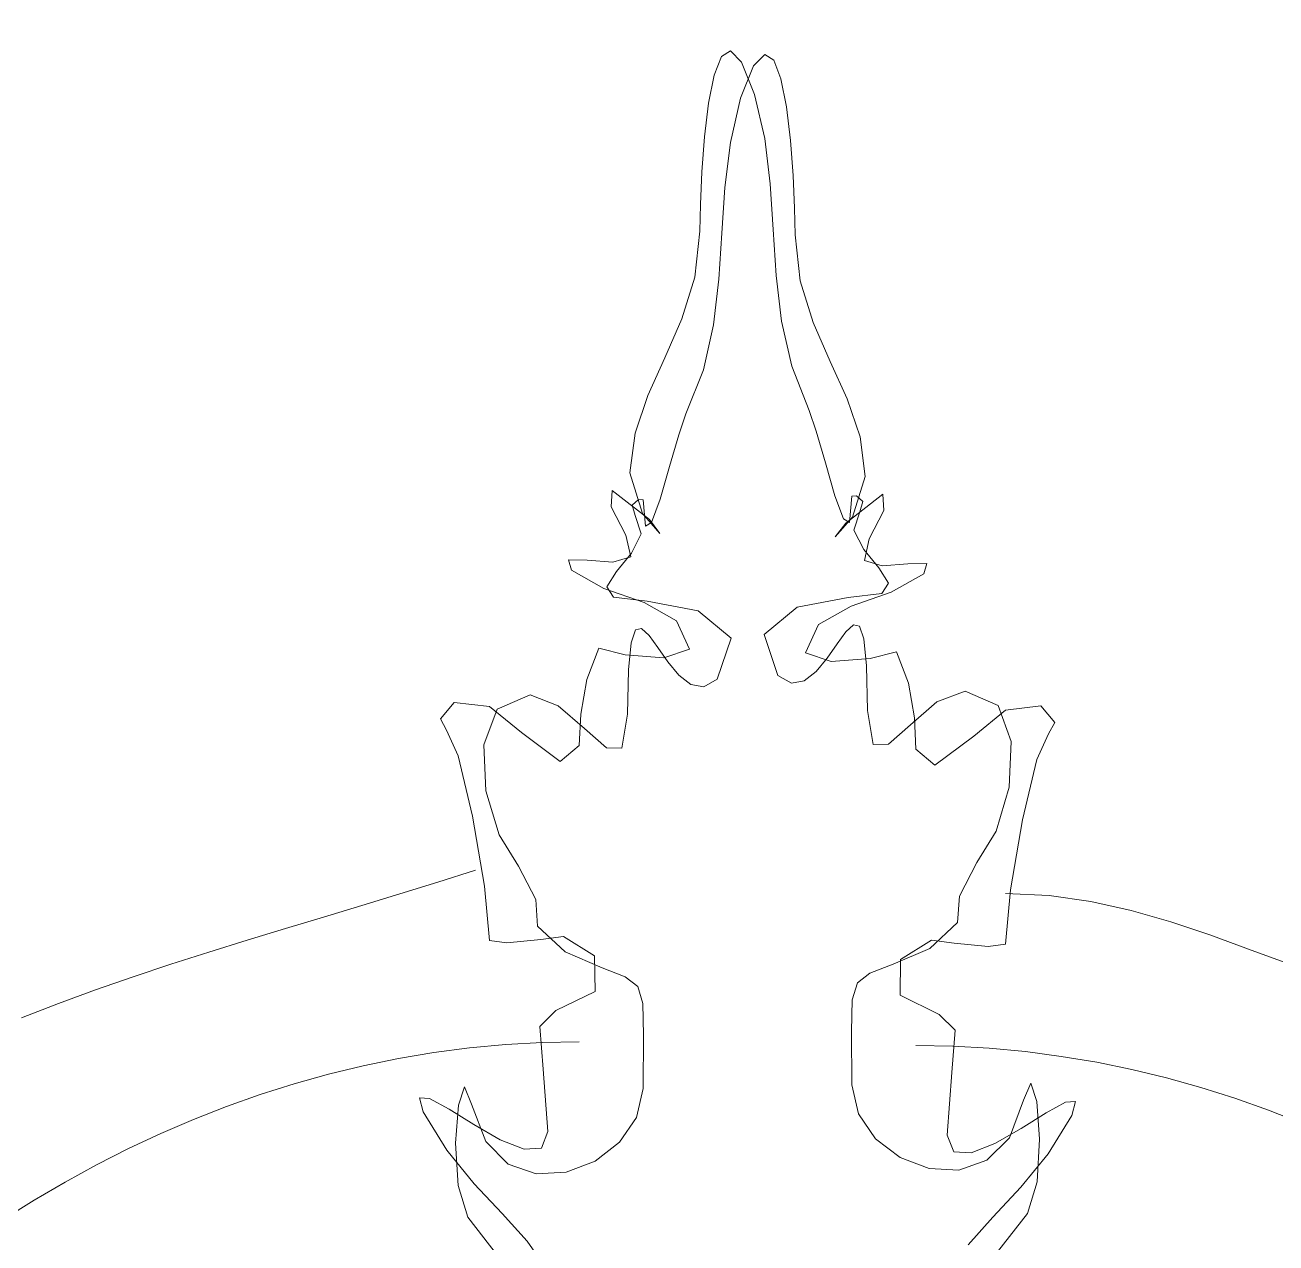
# Model space of a CAD drawing. Header units: centimetres. Extents: x -377343 to 693706, y 194584 to 813780.
# Drawn here: x 173512.26 to 173523.1, y 499987.79 to 499998.35 of the extents above; entities that cross this region are included whole.
import ezdxf

# ---------------------------------------------------------------- set-up
doc = ezdxf.new("R2010")
doc.units = ezdxf.units.CM
doc.layers.add('PIPA', color=11, linetype='Continuous')
doc.layers.add('TEXT', color=7, linetype='Continuous')

msp = doc.modelspace()

# ---------------------------------------------------------------- linework, layer by layer
at = {"layer": 'PIPA', "lineweight": 35, "extrusion": (0, 0.816497, 0.57735), "elevation": 193451.324}
msp.add_lwpolyline([(-421704.212, -325591.681), (-159560.265, -63447.734), (377343.333, -600351.331), (-158232.47, -1135927.133), (-693706.405, -600453.199), (-454216.825, -360963.619)], dxfattribs=at)
at = {"layer": 'TEXT', "color": 2, "linetype": 'Continuous', "lineweight": 13}
for p, q in [((173518.369, 499998.124), (173518.291, 499998.075)), ((173518.369, 499998.124), (173518.291, 499998.075)), ((173518.465, 499998.025), (173518.369, 499998.124)), ((173518.465, 499998.025), (173518.369, 499998.124)), ((173518.571, 499997.993), (173518.667, 499998.092)), ((173518.571, 499997.993), (173518.667, 499998.092)), ((173518.667, 499998.092), (173518.745, 499998.043)), ((173518.667, 499998.092), (173518.745, 499998.043)), ((173518.291, 499998.075), (173518.229, 499997.912)), ((173518.291, 499998.075), (173518.229, 499997.912)), ((173518.457, 499997.712), (173518.571, 499997.993)), ((173518.457, 499997.712), (173518.571, 499997.993)), ((173518.579, 499997.744), (173518.465, 499998.025)), ((173518.579, 499997.744), (173518.465, 499998.025)), ((173518.745, 499998.043), (173518.808, 499997.881)), ((173518.745, 499998.043), (173518.808, 499997.881)), ((173518.229, 499997.912), (173518.181, 499997.669)), ((173518.229, 499997.912), (173518.181, 499997.669)), ((173518.808, 499997.881), (173518.855, 499997.637)), ((173518.808, 499997.881), (173518.855, 499997.637)), ((173518.181, 499997.669), (173518.146, 499997.378)), ((173518.181, 499997.669), (173518.146, 499997.378)), ((173518.369, 499997.33), (173518.457, 499997.712)), ((173518.369, 499997.33), (173518.457, 499997.712)), ((173518.667, 499997.362), (173518.579, 499997.744)), ((173518.667, 499997.362), (173518.579, 499997.744)), ((173518.855, 499997.637), (173518.89, 499997.347)), ((173518.855, 499997.637), (173518.89, 499997.347)), ((173518.146, 499997.378), (173518.123, 499997.074)), ((173518.146, 499997.378), (173518.123, 499997.074)), ((173518.322, 499996.939), (173518.369, 499997.33)), ((173518.322, 499996.939), (173518.369, 499997.33)), ((173518.714, 499996.971), (173518.667, 499997.362)), ((173518.714, 499996.971), (173518.667, 499997.362)), ((173518.89, 499997.347), (173518.913, 499997.043)), ((173518.89, 499997.347), (173518.913, 499997.043)), ((173518.123, 499997.074), (173518.11, 499996.791)), ((173518.123, 499997.074), (173518.11, 499996.791)), ((173518.913, 499997.043), (173518.926, 499996.759)), ((173518.913, 499997.043), (173518.926, 499996.759)), ((173518.296, 499996.543), (173518.322, 499996.939)), ((173518.296, 499996.543), (173518.322, 499996.939)), ((173518.74, 499996.575), (173518.714, 499996.971)), ((173518.74, 499996.575), (173518.714, 499996.971)), ((173518.11, 499996.791), (173518.106, 499996.561)), ((173518.11, 499996.791), (173518.106, 499996.561)), ((173518.926, 499996.759), (173518.93, 499996.529)), ((173518.926, 499996.759), (173518.93, 499996.529)), ((173518.766, 499996.177), (173518.74, 499996.575)), ((173518.766, 499996.177), (173518.74, 499996.575)), ((173518.106, 499996.561), (173518.061, 499996.162)), ((173518.106, 499996.561), (173518.061, 499996.162)), ((173518.27, 499996.145), (173518.296, 499996.543)), ((173518.27, 499996.145), (173518.296, 499996.543)), ((173518.93, 499996.529), (173518.975, 499996.13)), ((173518.93, 499996.529), (173518.975, 499996.13)), ((173518.061, 499996.162), (173517.948, 499995.801)), ((173518.061, 499996.162), (173517.948, 499995.801)), ((173518.223, 499995.748), (173518.27, 499996.145)), ((173518.223, 499995.748), (173518.27, 499996.145)), ((173518.813, 499995.78), (173518.766, 499996.177)), ((173518.813, 499995.78), (173518.766, 499996.177)), ((173518.975, 499996.13), (173519.088, 499995.769)), ((173518.975, 499996.13), (173519.088, 499995.769)), ((173517.948, 499995.801), (173517.802, 499995.463)), ((173517.948, 499995.801), (173517.802, 499995.463)), ((173518.135, 499995.358), (173518.223, 499995.748)), ((173518.135, 499995.358), (173518.223, 499995.748)), ((173518.901, 499995.389), (173518.813, 499995.78)), ((173518.901, 499995.389), (173518.813, 499995.78)), ((173519.088, 499995.769), (173519.234, 499995.432)), ((173519.088, 499995.769), (173519.234, 499995.432)), ((173517.802, 499995.463), (173517.655, 499995.137)), ((173517.802, 499995.463), (173517.655, 499995.137)), ((173519.052, 499995.007), (173518.901, 499995.389)), ((173519.052, 499995.007), (173518.901, 499995.389)), ((173519.234, 499995.432), (173519.381, 499995.106)), ((173519.234, 499995.432), (173519.381, 499995.106)), ((173517.984, 499994.976), (173518.135, 499995.358)), ((173517.984, 499994.976), (173518.135, 499995.358)), ((173517.655, 499995.137), (173517.543, 499994.81)), ((173517.655, 499995.137), (173517.543, 499994.81)), ((173519.381, 499995.106), (173519.493, 499994.778)), ((173519.381, 499995.106), (173519.493, 499994.778)), ((173517.922, 499994.796), (173517.984, 499994.976)), ((173517.922, 499994.796), (173517.984, 499994.976)), ((173519.114, 499994.828), (173519.052, 499995.007)), ((173519.114, 499994.828), (173519.052, 499995.007)), ((173517.543, 499994.81), (173517.498, 499994.467)), ((173517.543, 499994.81), (173517.498, 499994.467)), ((173517.843, 499994.52), (173517.922, 499994.796)), ((173517.843, 499994.52), (173517.922, 499994.796)), ((173519.193, 499994.552), (173519.114, 499994.828)), ((173519.193, 499994.552), (173519.114, 499994.828)), ((173519.493, 499994.778), (173519.538, 499994.435)), ((173519.493, 499994.778), (173519.538, 499994.435)), ((173517.761, 499994.237), (173517.843, 499994.52)), ((173517.761, 499994.237), (173517.843, 499994.52)), ((173519.276, 499994.268), (173519.193, 499994.552)), ((173519.276, 499994.268), (173519.193, 499994.552)), ((173517.498, 499994.467), (173517.609, 499994.114)), ((173517.498, 499994.467), (173517.609, 499994.114)), ((173519.538, 499994.435), (173519.427, 499994.082)), ((173519.538, 499994.435), (173519.427, 499994.082)), ((173517.344, 499994.312), (173517.336, 499994.172)), ((173517.344, 499994.312), (173517.336, 499994.172)), ((173517.667, 499994.061), (173517.344, 499994.312)), ((173517.667, 499994.061), (173517.344, 499994.312)), ((173517.518, 499994.185), (173517.573, 499994.235)), ((173517.518, 499994.185), (173517.573, 499994.235)), ((173517.545, 499994.097), (173517.518, 499994.185)), ((173517.545, 499994.097), (173517.518, 499994.185)), ((173517.573, 499994.235), (173517.613, 499994.232)), ((173517.573, 499994.235), (173517.613, 499994.232)), ((173517.613, 499994.232), (173517.633, 499994.004)), ((173517.613, 499994.232), (173517.633, 499994.004)), ((173517.687, 499994.035), (173517.761, 499994.237)), ((173517.687, 499994.035), (173517.761, 499994.237)), ((173519.35, 499994.066), (173519.276, 499994.268)), ((173519.35, 499994.066), (173519.276, 499994.268)), ((173519.369, 499994.03), (173519.692, 499994.28)), ((173519.369, 499994.03), (173519.692, 499994.28)), ((173519.423, 499994.264), (173519.403, 499994.035)), ((173519.423, 499994.264), (173519.403, 499994.035)), ((173519.463, 499994.267), (173519.423, 499994.264)), ((173519.463, 499994.267), (173519.423, 499994.264)), ((173519.518, 499994.217), (173519.463, 499994.267)), ((173519.518, 499994.217), (173519.463, 499994.267)), ((173519.491, 499994.129), (173519.518, 499994.217)), ((173519.491, 499994.129), (173519.518, 499994.217)), ((173519.692, 499994.28), (173519.7, 499994.14)), ((173519.692, 499994.28), (173519.7, 499994.14)), ((173517.336, 499994.172), (173517.464, 499993.926)), ((173517.336, 499994.172), (173517.464, 499993.926)), ((173517.597, 499993.937), (173517.545, 499994.097)), ((173517.597, 499993.937), (173517.545, 499994.097)), ((173517.609, 499994.114), (173517.758, 499993.941)), ((173517.609, 499994.114), (173517.758, 499993.941)), ((173519.427, 499994.082), (173519.278, 499993.91)), ((173519.427, 499994.082), (173519.278, 499993.91)), ((173519.439, 499993.968), (173519.491, 499994.129)), ((173519.439, 499993.968), (173519.491, 499994.129)), ((173519.7, 499994.14), (173519.572, 499993.895)), ((173519.7, 499994.14), (173519.572, 499993.895)), ((173517.633, 499994.004), (173517.687, 499994.035)), ((173517.633, 499994.004), (173517.687, 499994.035)), ((173517.758, 499993.941), (173517.667, 499994.061)), ((173517.758, 499993.941), (173517.667, 499994.061)), ((173519.278, 499993.91), (173519.369, 499994.03)), ((173519.278, 499993.91), (173519.369, 499994.03)), ((173519.403, 499994.035), (173519.35, 499994.066)), ((173519.403, 499994.035), (173519.35, 499994.066)), ((173519.525, 499993.801), (173519.439, 499993.968)), ((173519.525, 499993.801), (173519.439, 499993.968)), ((173517.464, 499993.926), (173517.506, 499993.739)), ((173517.464, 499993.926), (173517.506, 499993.739)), ((173517.511, 499993.769), (173517.597, 499993.937)), ((173517.511, 499993.769), (173517.597, 499993.937)), ((173519.572, 499993.895), (173519.531, 499993.707)), ((173519.572, 499993.895), (173519.531, 499993.707)), ((173517.381, 499993.612), (173517.511, 499993.769)), ((173517.381, 499993.612), (173517.511, 499993.769)), ((173519.656, 499993.643), (173519.525, 499993.801)), ((173519.656, 499993.643), (173519.525, 499993.801)), ((173517.128, 499993.71), (173516.966, 499993.712)), ((173516.966, 499993.712), (173516.991, 499993.622)), ((173517.128, 499993.71), (173516.966, 499993.712)), ((173516.966, 499993.712), (173516.991, 499993.622)), ((173517.351, 499993.693), (173517.128, 499993.71)), ((173517.351, 499993.693), (173517.128, 499993.71)), ((173517.506, 499993.739), (173517.351, 499993.693)), ((173517.506, 499993.739), (173517.351, 499993.693)), ((173519.531, 499993.707), (173519.685, 499993.661)), ((173519.531, 499993.707), (173519.685, 499993.661)), ((173519.739, 499993.511), (173519.656, 499993.643)), ((173519.739, 499993.511), (173519.656, 499993.643)), ((173519.685, 499993.661), (173519.908, 499993.678)), ((173519.685, 499993.661), (173519.908, 499993.678)), ((173519.908, 499993.678), (173520.071, 499993.68)), ((173519.908, 499993.678), (173520.071, 499993.68)), ((173520.071, 499993.68), (173520.045, 499993.59)), ((173520.071, 499993.68), (173520.045, 499993.59)), ((173516.991, 499993.622), (173517.273, 499993.463)), ((173516.991, 499993.622), (173517.273, 499993.463)), ((173517.298, 499993.479), (173517.381, 499993.612)), ((173517.298, 499993.479), (173517.381, 499993.612)), ((173520.045, 499993.59), (173519.764, 499993.432)), ((173520.045, 499993.59), (173519.764, 499993.432)), ((173517.273, 499993.463), (173517.622, 499993.342)), ((173517.273, 499993.463), (173517.622, 499993.342)), ((173517.355, 499993.388), (173517.298, 499993.479)), ((173517.355, 499993.388), (173517.298, 499993.479)), ((173519.764, 499993.432), (173519.415, 499993.31)), ((173519.764, 499993.432), (173519.415, 499993.31)), ((173519.681, 499993.42), (173519.739, 499993.511)), ((173519.681, 499993.42), (173519.739, 499993.511)), ((173517.647, 499993.354), (173517.355, 499993.388)), ((173517.647, 499993.354), (173517.355, 499993.388)), ((173517.622, 499993.342), (173517.903, 499993.183)), ((173517.622, 499993.342), (173517.903, 499993.183)), ((173518.09, 499993.269), (173517.647, 499993.354)), ((173518.09, 499993.269), (173517.647, 499993.354)), ((173518.947, 499993.301), (173519.39, 499993.386)), ((173518.947, 499993.301), (173519.39, 499993.386)), ((173519.39, 499993.386), (173519.681, 499993.42)), ((173519.39, 499993.386), (173519.681, 499993.42)), ((173518.375, 499993.034), (173518.09, 499993.269)), ((173518.375, 499993.034), (173518.09, 499993.269)), ((173518.661, 499993.066), (173518.947, 499993.301)), ((173518.661, 499993.066), (173518.947, 499993.301)), ((173519.415, 499993.31), (173519.133, 499993.151)), ((173519.415, 499993.31), (173519.133, 499993.151)), ((173517.51, 499992.994), (173517.548, 499993.104)), ((173517.51, 499992.994), (173517.548, 499993.104)), ((173517.548, 499993.104), (173517.6, 499993.116)), ((173517.548, 499993.104), (173517.6, 499993.116)), ((173517.6, 499993.116), (173517.665, 499993.056)), ((173517.6, 499993.116), (173517.665, 499993.056)), ((173517.903, 499993.183), (173518.016, 499992.937)), ((173517.903, 499993.183), (173518.016, 499992.937)), ((173519.133, 499993.151), (173519.02, 499992.905)), ((173519.133, 499993.151), (173519.02, 499992.905)), ((173519.436, 499993.148), (173519.371, 499993.088)), ((173519.436, 499993.148), (173519.371, 499993.088)), ((173519.488, 499993.136), (173519.436, 499993.148)), ((173519.488, 499993.136), (173519.436, 499993.148)), ((173519.526, 499993.026), (173519.488, 499993.136)), ((173519.526, 499993.026), (173519.488, 499993.136)), ((173517.486, 499992.76), (173517.51, 499992.994)), ((173517.486, 499992.76), (173517.51, 499992.994)), ((173517.665, 499993.056), (173517.741, 499992.951)), ((173517.665, 499993.056), (173517.741, 499992.951)), ((173518.255, 499992.678), (173518.375, 499993.034)), ((173518.255, 499992.678), (173518.375, 499993.034)), ((173518.781, 499992.71), (173518.661, 499993.066)), ((173518.781, 499992.71), (173518.661, 499993.066)), ((173519.371, 499993.088), (173519.295, 499992.983)), ((173519.371, 499993.088), (173519.295, 499992.983)), ((173519.55, 499992.792), (173519.526, 499993.026)), ((173519.55, 499992.792), (173519.526, 499993.026)), ((173517.228, 499992.947), (173517.124, 499992.675)), ((173517.228, 499992.947), (173517.124, 499992.675)), ((173517.457, 499992.889), (173517.228, 499992.947)), ((173517.457, 499992.889), (173517.228, 499992.947)), ((173517.793, 499992.862), (173517.457, 499992.889)), ((173517.793, 499992.862), (173517.457, 499992.889)), ((173517.741, 499992.951), (173517.827, 499992.828)), ((173517.741, 499992.951), (173517.827, 499992.828)), ((173518.016, 499992.937), (173517.793, 499992.862)), ((173518.016, 499992.937), (173517.793, 499992.862)), ((173519.02, 499992.905), (173519.243, 499992.83)), ((173519.02, 499992.905), (173519.243, 499992.83)), ((173519.295, 499992.983), (173519.209, 499992.86)), ((173519.295, 499992.983), (173519.209, 499992.86)), ((173519.58, 499992.857), (173519.809, 499992.915)), ((173519.58, 499992.857), (173519.809, 499992.915)), ((173519.809, 499992.915), (173519.913, 499992.643)), ((173519.809, 499992.915), (173519.913, 499992.643)), ((173517.827, 499992.828), (173517.923, 499992.712)), ((173517.827, 499992.828), (173517.923, 499992.712)), ((173519.209, 499992.86), (173519.113, 499992.744)), ((173519.209, 499992.86), (173519.113, 499992.744)), ((173519.243, 499992.83), (173519.58, 499992.857)), ((173519.243, 499992.83), (173519.58, 499992.857)), ((173519.558, 499992.406), (173519.55, 499992.792)), ((173519.558, 499992.406), (173519.55, 499992.792)), ((173517.124, 499992.675), (173517.072, 499992.374)), ((173517.124, 499992.675), (173517.072, 499992.374)), ((173517.478, 499992.374), (173517.486, 499992.76)), ((173517.478, 499992.374), (173517.486, 499992.76)), ((173517.923, 499992.712), (173518.027, 499992.631)), ((173517.923, 499992.712), (173518.027, 499992.631)), ((173518.138, 499992.611), (173518.255, 499992.678)), ((173518.138, 499992.611), (173518.255, 499992.678)), ((173518.899, 499992.643), (173518.781, 499992.71)), ((173518.899, 499992.643), (173518.781, 499992.71)), ((173519.113, 499992.744), (173519.01, 499992.663)), ((173519.113, 499992.744), (173519.01, 499992.663)), ((173518.027, 499992.631), (173518.138, 499992.611)), ((173518.027, 499992.631), (173518.138, 499992.611)), ((173519.01, 499992.663), (173518.899, 499992.643)), ((173519.01, 499992.663), (173518.899, 499992.643)), ((173519.913, 499992.643), (173519.964, 499992.342)), ((173519.913, 499992.643), (173519.964, 499992.342)), ((173520.403, 499992.575), (173520.16, 499992.48)), ((173520.403, 499992.575), (173520.16, 499992.48)), ((173520.689, 499992.45), (173520.403, 499992.575)), ((173520.689, 499992.45), (173520.403, 499992.575)), ((173515.975, 499992.477), (173515.856, 499992.335)), ((173515.975, 499992.477), (173515.856, 499992.335)), ((173516.282, 499992.44), (173515.975, 499992.477)), ((173516.282, 499992.44), (173515.975, 499992.477)), ((173516.347, 499992.418), (173516.633, 499992.543)), ((173516.347, 499992.418), (173516.633, 499992.543)), ((173516.633, 499992.543), (173516.877, 499992.448)), ((173516.633, 499992.543), (173516.877, 499992.448)), ((173520.16, 499992.48), (173519.931, 499992.282)), ((173520.16, 499992.48), (173519.931, 499992.282)), ((173520.804, 499992.139), (173520.689, 499992.45)), ((173520.804, 499992.139), (173520.689, 499992.45)), ((173516.233, 499992.108), (173516.347, 499992.418)), ((173516.233, 499992.108), (173516.347, 499992.418)), ((173516.558, 499992.217), (173516.282, 499992.44)), ((173516.558, 499992.217), (173516.282, 499992.44)), ((173516.877, 499992.448), (173517.106, 499992.25)), ((173516.877, 499992.448), (173517.106, 499992.25)), ((173517.072, 499992.374), (173517.059, 499992.102)), ((173517.072, 499992.374), (173517.059, 499992.102)), ((173517.429, 499992.081), (173517.478, 499992.374)), ((173517.429, 499992.081), (173517.478, 499992.374)), ((173519.607, 499992.112), (173519.558, 499992.406)), ((173519.607, 499992.112), (173519.558, 499992.406)), ((173519.964, 499992.342), (173519.978, 499992.07)), ((173519.964, 499992.342), (173519.978, 499992.07)), ((173520.478, 499992.185), (173520.755, 499992.408)), ((173520.478, 499992.185), (173520.755, 499992.408)), ((173520.755, 499992.408), (173521.061, 499992.446)), ((173520.755, 499992.408), (173521.061, 499992.446)), ((173521.061, 499992.446), (173521.18, 499992.303)), ((173521.061, 499992.446), (173521.18, 499992.303)), ((173515.856, 499992.335), (173515.91, 499992.237)), ((173515.856, 499992.335), (173515.91, 499992.237)), ((173515.91, 499992.237), (173516.011, 499992.014)), ((173515.91, 499992.237), (173516.011, 499992.014)), ((173517.106, 499992.25), (173517.297, 499992.084)), ((173517.106, 499992.25), (173517.297, 499992.084)), ((173519.931, 499992.282), (173519.739, 499992.115)), ((173519.931, 499992.282), (173519.739, 499992.115)), ((173521.18, 499992.303), (173521.126, 499992.205)), ((173521.18, 499992.303), (173521.126, 499992.205)), ((173516.895, 499991.964), (173516.558, 499992.217)), ((173516.895, 499991.964), (173516.558, 499992.217)), ((173520.141, 499991.933), (173520.478, 499992.185)), ((173520.141, 499991.933), (173520.478, 499992.185)), ((173520.785, 499991.743), (173520.804, 499992.139)), ((173520.785, 499991.743), (173520.804, 499992.139)), ((173521.126, 499992.205), (173521.025, 499991.982)), ((173521.126, 499992.205), (173521.025, 499991.982)), ((173516.251, 499991.711), (173516.233, 499992.108)), ((173516.251, 499991.711), (173516.233, 499992.108)), ((173517.059, 499992.102), (173516.895, 499991.964)), ((173517.059, 499992.102), (173516.895, 499991.964)), ((173517.297, 499992.084), (173517.429, 499992.081)), ((173517.297, 499992.084), (173517.429, 499992.081)), ((173519.739, 499992.115), (173519.607, 499992.112)), ((173519.739, 499992.115), (173519.607, 499992.112)), ((173519.978, 499992.07), (173520.141, 499991.933)), ((173519.978, 499992.07), (173520.141, 499991.933)), ((173516.011, 499992.014), (173516.134, 499991.49)), ((173516.011, 499992.014), (173516.134, 499991.49)), ((173521.025, 499991.982), (173520.902, 499991.458)), ((173521.025, 499991.982), (173520.902, 499991.458)), ((173516.364, 499991.328), (173516.251, 499991.711)), ((173516.364, 499991.328), (173516.251, 499991.711)), ((173520.672, 499991.36), (173520.785, 499991.743)), ((173520.672, 499991.36), (173520.785, 499991.743)), ((173516.134, 499991.49), (173516.238, 499990.883)), ((173516.134, 499991.49), (173516.238, 499990.883)), ((173520.902, 499991.458), (173520.798, 499990.852)), ((173520.902, 499991.458), (173520.798, 499990.852)), ((173516.532, 499991.057), (173516.364, 499991.328)), ((173516.532, 499991.057), (173516.364, 499991.328)), ((173520.504, 499991.089), (173520.672, 499991.36)), ((173520.504, 499991.089), (173520.672, 499991.36)), ((173516.682, 499990.767), (173516.532, 499991.057)), ((173516.682, 499990.767), (173516.532, 499991.057)), ((173520.354, 499990.798), (173520.504, 499991.089)), ((173520.354, 499990.798), (173520.504, 499991.089)), ((173516.16, 499991.023), (173515.833, 499990.919)), ((173515.833, 499990.919), (173515.504, 499990.817)), ((173516.238, 499990.883), (173516.282, 499990.413)), ((173516.238, 499990.883), (173516.282, 499990.413)), ((173520.798, 499990.852), (173520.755, 499990.381)), ((173520.798, 499990.852), (173520.755, 499990.381)), ((173515.174, 499990.716), (173514.843, 499990.616)), ((173515.504, 499990.817), (173515.174, 499990.716)), ((173516.697, 499990.536), (173516.682, 499990.767)), ((173516.697, 499990.536), (173516.682, 499990.767)), ((173520.339, 499990.568), (173520.354, 499990.798)), ((173520.339, 499990.568), (173520.354, 499990.798)), ((173521.131, 499990.802), (173520.755, 499990.82)), ((173521.493, 499990.751), (173521.131, 499990.802)), ((173521.843, 499990.674), (173521.493, 499990.751)), ((173514.843, 499990.616), (173514.512, 499990.516)), ((173522.186, 499990.575), (173521.843, 499990.674)), ((173514.512, 499990.516), (173514.18, 499990.415)), ((173516.937, 499990.314), (173516.697, 499990.536)), ((173516.937, 499990.314), (173516.697, 499990.536)), ((173520.099, 499990.345), (173520.339, 499990.568)), ((173520.099, 499990.345), (173520.339, 499990.568)), ((173522.524, 499990.461), (173522.186, 499990.575)), ((173514.18, 499990.415), (173513.85, 499990.312)), ((173516.282, 499990.413), (173516.433, 499990.392)), ((173516.282, 499990.413), (173516.433, 499990.392)), ((173516.433, 499990.392), (173516.727, 499990.423)), ((173516.433, 499990.392), (173516.727, 499990.423)), ((173516.727, 499990.423), (173516.923, 499990.447)), ((173516.727, 499990.423), (173516.923, 499990.447)), ((173516.923, 499990.447), (173517.191, 499990.28)), ((173516.923, 499990.447), (173517.191, 499990.28)), ((173520.113, 499990.415), (173519.845, 499990.249)), ((173520.113, 499990.415), (173519.845, 499990.249)), ((173520.309, 499990.391), (173520.113, 499990.415)), ((173520.309, 499990.391), (173520.113, 499990.415)), ((173520.603, 499990.36), (173520.309, 499990.391)), ((173520.603, 499990.36), (173520.309, 499990.391)), ((173522.861, 499990.339), (173522.524, 499990.461)), ((173513.85, 499990.312), (173513.521, 499990.207)), ((173517.257, 499990.177), (173516.937, 499990.314)), ((173517.257, 499990.177), (173516.937, 499990.314)), ((173519.779, 499990.209), (173520.099, 499990.345)), ((173519.779, 499990.209), (173520.099, 499990.345)), ((173520.755, 499990.381), (173520.603, 499990.36)), ((173520.755, 499990.381), (173520.603, 499990.36)), ((173523.2, 499990.213), (173522.861, 499990.339)), ((173513.521, 499990.207), (173513.193, 499990.098)), ((173517.191, 499990.28), (173517.196, 499989.971)), ((173517.191, 499990.28), (173517.196, 499989.971)), ((173517.458, 499990.097), (173517.257, 499990.177)), ((173517.458, 499990.097), (173517.257, 499990.177)), ((173519.578, 499990.129), (173519.779, 499990.209)), ((173519.578, 499990.129), (173519.779, 499990.209)), ((173519.845, 499990.249), (173519.84, 499989.94)), ((173519.845, 499990.249), (173519.84, 499989.94)), ((173513.193, 499990.098), (173512.868, 499989.986)), ((173517.566, 499990.014), (173517.458, 499990.097)), ((173517.566, 499990.014), (173517.458, 499990.097)), ((173519.47, 499990.046), (173519.578, 499990.129)), ((173519.47, 499990.046), (173519.578, 499990.129)), ((173512.868, 499989.986), (173512.545, 499989.868)), ((173517.196, 499989.971), (173516.856, 499989.805)), ((173517.196, 499989.971), (173516.856, 499989.805)), ((173517.61, 499989.866), (173517.566, 499990.014)), ((173517.61, 499989.866), (173517.566, 499990.014)), ((173519.426, 499989.898), (173519.47, 499990.046)), ((173519.426, 499989.898), (173519.47, 499990.046)), ((173512.545, 499989.868), (173512.226, 499989.744)), ((173517.617, 499989.592), (173517.61, 499989.866)), ((173517.617, 499989.592), (173517.61, 499989.866)), ((173519.419, 499989.624), (173519.426, 499989.898)), ((173519.419, 499989.624), (173519.426, 499989.898)), ((173519.84, 499989.94), (173520.18, 499989.773)), ((173519.84, 499989.94), (173520.18, 499989.773)), ((173516.856, 499989.805), (173516.718, 499989.669)), ((173516.856, 499989.805), (173516.718, 499989.669)), ((173520.18, 499989.773), (173520.318, 499989.637)), ((173520.18, 499989.773), (173520.318, 499989.637)), ((173516.718, 499989.669), (173516.746, 499989.299)), ((173516.718, 499989.669), (173516.746, 499989.299)), ((173520.318, 499989.637), (173520.29, 499989.268)), ((173520.318, 499989.637), (173520.29, 499989.268)), ((173516.423, 499989.511), (173516.739, 499989.529)), ((173516.423, 499989.511), (173516.739, 499989.529)), ((173516.739, 499989.529), (173517.059, 499989.535)), ((173516.739, 499989.529), (173517.059, 499989.535)), ((173517.613, 499989.131), (173517.617, 499989.592)), ((173517.613, 499989.131), (173517.617, 499989.592)), ((173519.423, 499989.163), (173519.419, 499989.624)), ((173519.423, 499989.163), (173519.419, 499989.624)), ((173515.492, 499989.39), (173515.799, 499989.441)), ((173515.492, 499989.39), (173515.799, 499989.441)), ((173515.799, 499989.441), (173516.109, 499989.482)), ((173515.799, 499989.441), (173516.109, 499989.482)), ((173516.109, 499989.482), (173516.423, 499989.511)), ((173516.109, 499989.482), (173516.423, 499989.511)), ((173520.297, 499989.497), (173519.978, 499989.503)), ((173520.297, 499989.497), (173519.978, 499989.503)), ((173520.613, 499989.479), (173520.297, 499989.497)), ((173520.613, 499989.479), (173520.297, 499989.497)), ((173520.927, 499989.45), (173520.613, 499989.479)), ((173520.927, 499989.45), (173520.613, 499989.479)), ((173521.237, 499989.409), (173520.927, 499989.45)), ((173521.237, 499989.409), (173520.927, 499989.45)), ((173514.886, 499989.255), (173515.187, 499989.327)), ((173514.886, 499989.255), (173515.187, 499989.327)), ((173515.187, 499989.327), (173515.492, 499989.39)), ((173515.187, 499989.327), (173515.492, 499989.39)), ((173521.545, 499989.358), (173521.237, 499989.409)), ((173521.545, 499989.358), (173521.237, 499989.409)), ((173521.849, 499989.296), (173521.545, 499989.358)), ((173521.849, 499989.296), (173521.545, 499989.358)), ((173514.588, 499989.171), (173514.886, 499989.255)), ((173514.588, 499989.171), (173514.886, 499989.255)), ((173516.746, 499989.299), (173516.788, 499988.758)), ((173516.746, 499989.299), (173516.788, 499988.758)), ((173520.29, 499989.268), (173520.248, 499988.726)), ((173520.29, 499989.268), (173520.248, 499988.726)), ((173522.15, 499989.223), (173521.849, 499989.296)), ((173522.15, 499989.223), (173521.849, 499989.296)), ((173522.448, 499989.14), (173522.15, 499989.223)), ((173522.448, 499989.14), (173522.15, 499989.223)), ((173514.294, 499989.078), (173514.588, 499989.171)), ((173514.294, 499989.078), (173514.588, 499989.171)), ((173516.012, 499988.987), (173516.065, 499989.144)), ((173516.012, 499988.987), (173516.065, 499989.144)), ((173516.065, 499989.144), (173516.126, 499988.996)), ((173516.065, 499989.144), (173516.126, 499988.996)), ((173517.557, 499988.879), (173517.613, 499989.131)), ((173517.557, 499988.879), (173517.613, 499989.131)), ((173519.479, 499988.911), (173519.423, 499989.163)), ((173519.479, 499988.911), (173519.423, 499989.163)), ((173520.972, 499989.176), (173520.91, 499989.028)), ((173520.972, 499989.176), (173520.91, 499989.028)), ((173521.024, 499989.019), (173520.972, 499989.176)), ((173521.024, 499989.019), (173520.972, 499989.176)), ((173522.742, 499989.046), (173522.448, 499989.14)), ((173522.742, 499989.046), (173522.448, 499989.14)), ((173514.003, 499988.975), (173514.294, 499989.078)), ((173514.003, 499988.975), (173514.294, 499989.078)), ((173515.762, 499989.043), (173515.676, 499989.05)), ((173515.676, 499989.05), (173515.707, 499988.927)), ((173515.762, 499989.043), (173515.676, 499989.05)), ((173515.676, 499989.05), (173515.707, 499988.927)), ((173515.931, 499988.95), (173515.762, 499989.043)), ((173515.931, 499988.95), (173515.762, 499989.043)), ((173515.988, 499988.658), (173516.012, 499988.987)), ((173515.988, 499988.658), (173516.012, 499988.987)), ((173516.126, 499988.996), (173516.249, 499988.672)), ((173516.126, 499988.996), (173516.249, 499988.672)), ((173520.91, 499989.028), (173520.788, 499988.704)), ((173520.91, 499989.028), (173520.788, 499988.704)), ((173521.048, 499988.69), (173521.024, 499989.019)), ((173521.048, 499988.69), (173521.024, 499989.019)), ((173521.106, 499988.919), (173521.274, 499989.011)), ((173521.106, 499988.919), (173521.274, 499989.011)), ((173521.274, 499989.011), (173521.36, 499989.018)), ((173521.274, 499989.011), (173521.36, 499989.018)), ((173521.36, 499989.018), (173521.329, 499988.895)), ((173521.36, 499989.018), (173521.329, 499988.895)), ((173523.033, 499988.943), (173522.742, 499989.046)), ((173523.033, 499988.943), (173522.742, 499989.046)), ((173513.716, 499988.862), (173514.003, 499988.975)), ((173513.716, 499988.862), (173514.003, 499988.975)), ((173515.707, 499988.927), (173515.911, 499988.596)), ((173515.707, 499988.927), (173515.911, 499988.596)), ((173516.147, 499988.817), (173515.931, 499988.95)), ((173516.147, 499988.817), (173515.931, 499988.95)), ((173517.409, 499988.664), (173517.557, 499988.879)), ((173517.409, 499988.664), (173517.557, 499988.879)), ((173519.627, 499988.695), (173519.479, 499988.911)), ((173519.627, 499988.695), (173519.479, 499988.911)), ((173520.89, 499988.785), (173521.106, 499988.919)), ((173520.89, 499988.785), (173521.106, 499988.919)), ((173521.329, 499988.895), (173521.125, 499988.564)), ((173521.329, 499988.895), (173521.125, 499988.564)), ((173523.32, 499988.83), (173523.033, 499988.943)), ((173523.32, 499988.83), (173523.033, 499988.943)), ((173513.432, 499988.74), (173513.716, 499988.862)), ((173513.432, 499988.74), (173513.716, 499988.862)), ((173516.375, 499988.686), (173516.147, 499988.817)), ((173516.375, 499988.686), (173516.147, 499988.817)), ((173520.661, 499988.655), (173520.89, 499988.785)), ((173520.661, 499988.655), (173520.89, 499988.785)), ((173513.152, 499988.609), (173513.432, 499988.74)), ((173513.152, 499988.609), (173513.432, 499988.74)), ((173516.009, 499988.29), (173515.988, 499988.658)), ((173516.009, 499988.29), (173515.988, 499988.658)), ((173516.249, 499988.672), (173516.444, 499988.476)), ((173516.249, 499988.672), (173516.444, 499988.476)), ((173516.581, 499988.604), (173516.375, 499988.686)), ((173516.581, 499988.604), (173516.375, 499988.686)), ((173516.788, 499988.758), (173516.731, 499988.613)), ((173516.788, 499988.758), (173516.731, 499988.613)), ((173517.196, 499988.501), (173517.409, 499988.664)), ((173517.196, 499988.501), (173517.409, 499988.664)), ((173519.84, 499988.532), (173519.627, 499988.695)), ((173519.84, 499988.532), (173519.627, 499988.695)), ((173520.248, 499988.726), (173520.305, 499988.581)), ((173520.248, 499988.726), (173520.305, 499988.581)), ((173520.788, 499988.704), (173520.592, 499988.508)), ((173520.788, 499988.704), (173520.592, 499988.508)), ((173521.028, 499988.322), (173521.048, 499988.69)), ((173521.028, 499988.322), (173521.048, 499988.69)), ((173512.876, 499988.469), (173513.152, 499988.609)), ((173512.876, 499988.469), (173513.152, 499988.609)), ((173515.911, 499988.596), (173516.149, 499988.305)), ((173515.911, 499988.596), (173516.149, 499988.305)), ((173516.731, 499988.613), (173516.581, 499988.604)), ((173516.731, 499988.613), (173516.581, 499988.604)), ((173520.305, 499988.581), (173520.455, 499988.572)), ((173520.305, 499988.581), (173520.455, 499988.572)), ((173520.455, 499988.572), (173520.661, 499988.655)), ((173520.455, 499988.572), (173520.661, 499988.655)), ((173521.125, 499988.564), (173520.887, 499988.274)), ((173521.125, 499988.564), (173520.887, 499988.274)), ((173512.604, 499988.32), (173512.876, 499988.469)), ((173512.604, 499988.32), (173512.876, 499988.469)), ((173516.444, 499988.476), (173516.686, 499988.392)), ((173516.444, 499988.476), (173516.686, 499988.392)), ((173516.946, 499988.405), (173517.196, 499988.501)), ((173516.946, 499988.405), (173517.196, 499988.501)), ((173520.091, 499988.437), (173519.84, 499988.532)), ((173520.091, 499988.437), (173519.84, 499988.532)), ((173520.592, 499988.508), (173520.35, 499988.423)), ((173520.592, 499988.508), (173520.35, 499988.423)), ((173516.686, 499988.392), (173516.946, 499988.405)), ((173516.686, 499988.392), (173516.946, 499988.405)), ((173520.35, 499988.423), (173520.091, 499988.437)), ((173520.35, 499988.423), (173520.091, 499988.437)), ((173512.335, 499988.163), (173512.604, 499988.32)), ((173512.335, 499988.163), (173512.604, 499988.32)), ((173516.093, 499988.016), (173516.009, 499988.29)), ((173516.093, 499988.016), (173516.009, 499988.29)), ((173516.149, 499988.305), (173516.391, 499988.046)), ((173516.149, 499988.305), (173516.391, 499988.046)), ((173520.887, 499988.274), (173520.645, 499988.014)), ((173520.887, 499988.274), (173520.645, 499988.014)), ((173520.944, 499988.048), (173521.028, 499988.322)), ((173520.944, 499988.048), (173521.028, 499988.322)), ((173512.071, 499987.998), (173512.335, 499988.163)), ((173512.071, 499987.998), (173512.335, 499988.163)), ((173516.351, 499987.683), (173516.093, 499988.016)), ((173516.351, 499987.683), (173516.093, 499988.016)), ((173516.391, 499988.046), (173516.607, 499987.808)), ((173516.391, 499988.046), (173516.607, 499987.808)), ((173520.645, 499988.014), (173520.429, 499987.776)), ((173520.645, 499988.014), (173520.429, 499987.776)), ((173520.685, 499987.715), (173520.944, 499988.048)), ((173520.685, 499987.715), (173520.944, 499988.048)), ((173516.607, 499987.808), (173516.767, 499987.58)), ((173516.607, 499987.808), (173516.767, 499987.58))]:
    msp.add_line(p, q, dxfattribs=at)

doc.saveas('drawing.dxf')
